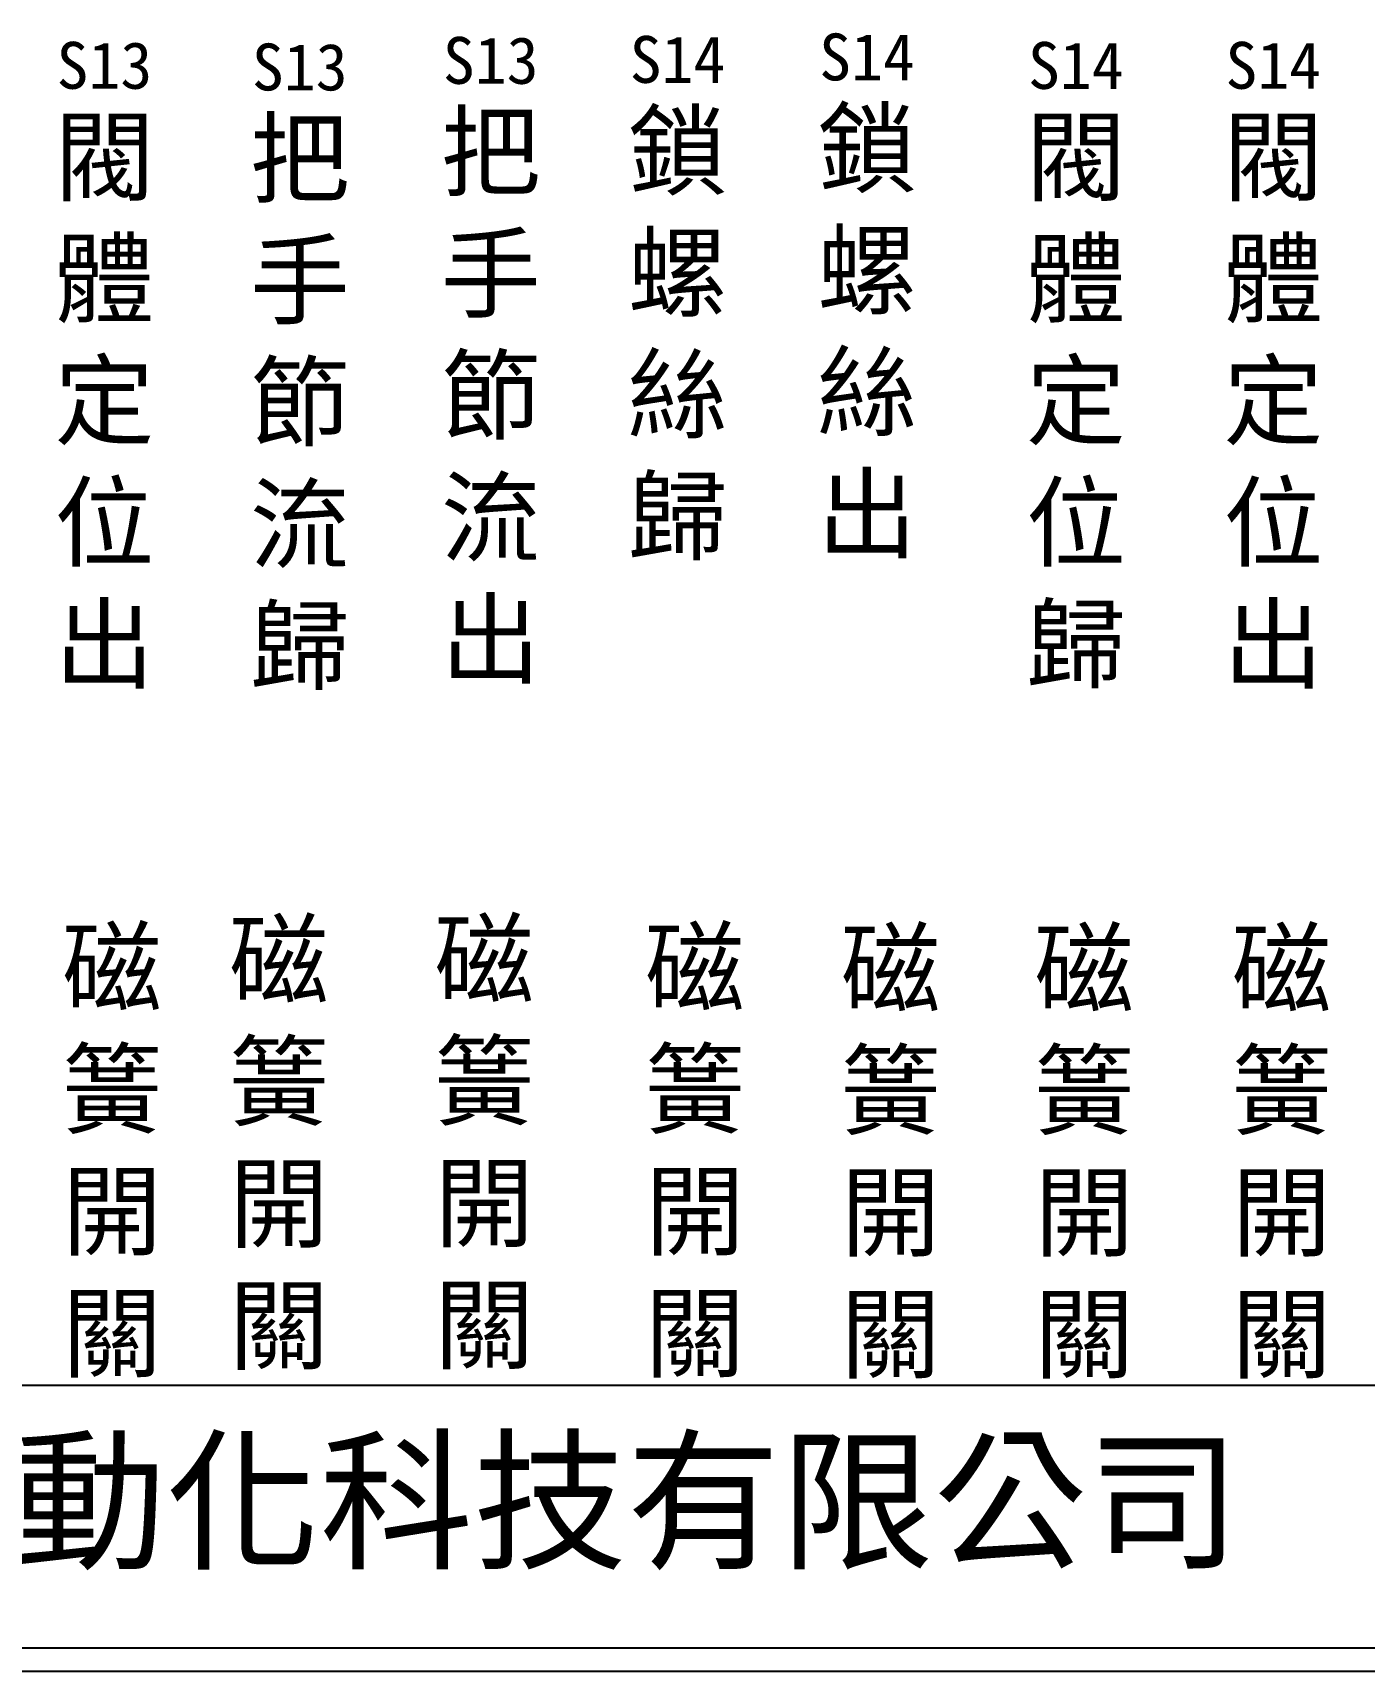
# Model space of a CAD drawing. Extents: x 325 to 612, y 3 to 207.
# Drawn here: x 389.5 to 460.5, y 3 to 90.4 of the extents above; entities that cross this region are included whole.
import ezdxf

# ---------------------------------------------------------------- set-up
doc = ezdxf.new("R2010")
doc.units = 0
doc.layers.add('圖框層', color=7, linetype='CONTINUOUS')
doc.layers.add('標尺寸層', color=3, linetype='CONTINUOUS')
doc.styles.add('CNS', font='romanc.shx', dxfattribs={"bigfont": 'chineset.shx'})
doc.styles.add('STSL', font='kaiu.ttf')

msp = doc.modelspace()

# ---------------------------------------------------------------- linework, layer by layer
at = {"layer": '圖框層', "color": 7}
for p, q in [((326.569, 18.25), (611.07, 18.25)), ((326.569, 4.25), (611.07, 4.25)), ((325.319, 3), (612.319, 3))]:
    msp.add_line(p, q, dxfattribs=at)

# ---------------------------------------------------------------- texts
at = {"layer": '圖框層', "color": 4, "style": 'STSL'}
msp.add_text('泓陞自動化科技有限公司', height=6, dxfattribs=at).set_placement((363.923, 9.076))
at = {"layer": '標尺寸層', "color": 7, "char_height": 3.9, "width": 4.96081, "attachment_point": 5, "style": 'CNS'}
for s, insert in [('{\\fDFKai-SB|b0|i0|c136|p65;\\H0.64103x;S13\\H1.56x;把手\\H0.99999x;節流\\H1x;出}', (413.96, 72.923)), ('{\\fDFKai-SB|b0|i0|c136|p65;\\H0.64103x;S14\\H1.56x;鎖螺絲歸}', (423.925, 76.231)), ('{\\fDFKai-SB|b0|i0|c136|p65;\\H0.64103x;S14\\H1.56x;鎖螺絲出}', (434.03, 76.356)), ('{\\fDFKai-SB|b0|i0|c136|p65;\\H0.64103x;S13\\H1.56x;閥體定位\\H0.99999x;出}', (393.358, 72.659)), ('{\\fDFKai-SB|b0|i0|c136|p65;\\H0.64103x;S13\\H1.56x;把手節流歸}', (403.777, 72.576)), ('{\\fDFKai-SB|b0|i0|c136|p65;\\H0.64103x;S14\\H1.56x;閥體定位歸}', (445.168, 72.659)), ('{\\fDFKai-SB|b0|i0|c136|p65;\\H0.64103x;S14\\H1.56x;閥體定位\\H0.99999x;出}', (455.698, 72.659)), ('{\\fDFKai-SB|b0|i0|c136|p65;磁簧開關}', (393.764, 30.579)), ('{\\fDFKai-SB|b0|i0|c136|p65;磁簧開關}', (402.664, 30.992)), ('{\\fDFKai-SB|b0|i0|c136|p65;磁簧開關}', (413.614, 31.021)), ('{\\fDFKai-SB|b0|i0|c136|p65;磁簧開關}', (424.847, 30.579)), ('{\\fDFKai-SB|b0|i0|c136|p65;磁簧開關}', (435.291, 30.521)), ('{\\fDFKai-SB|b0|i0|c136|p65;磁簧開關}', (445.611, 30.521)), ('{\\fDFKai-SB|b0|i0|c136|p65;磁簧開關}', (456.141, 30.521))]:
    msp.add_mtext(s, dxfattribs=dict(at, insert=insert))

doc.saveas('drawing.dxf')
